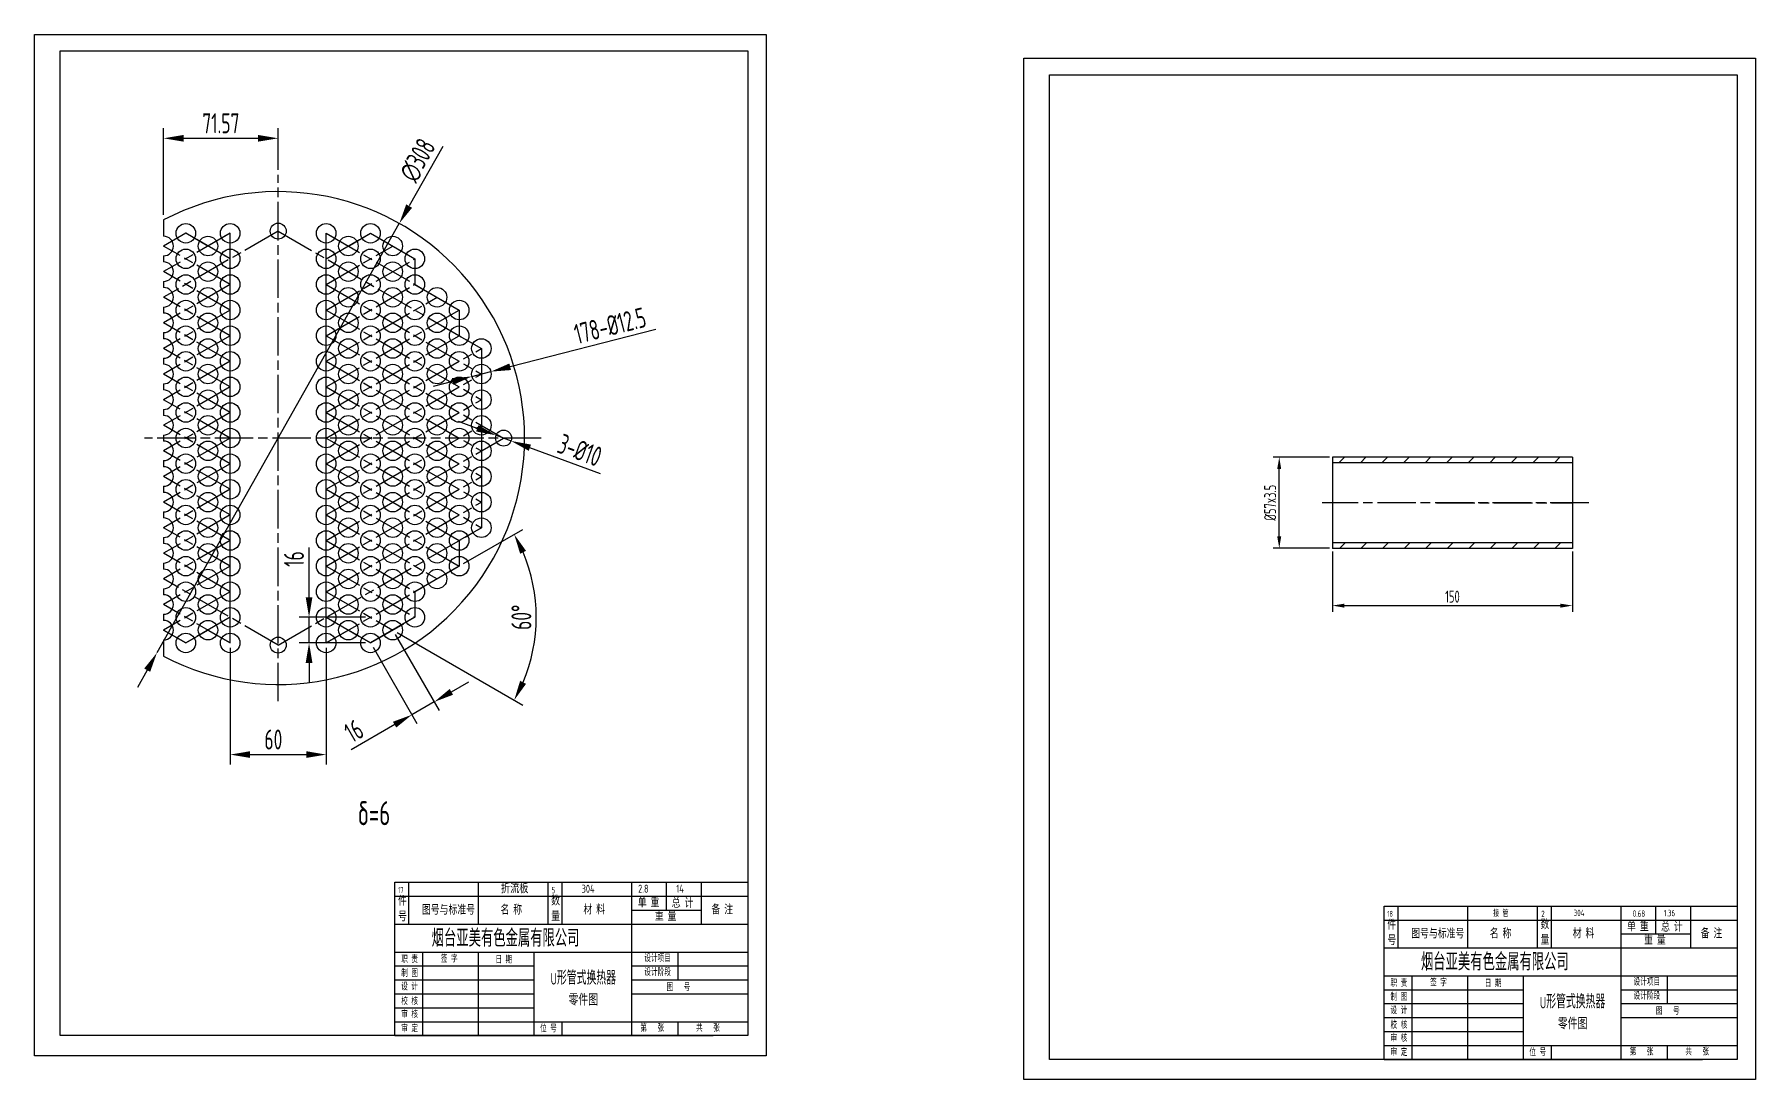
# Model space of a CAD drawing. Extents: x 1875 to 8428, y 2369 to 7964.
# Drawn here: x 4069 to 5144, y 2371 to 3024 of the extents above; entities that cross this region are included whole.
import ezdxf

# ---------------------------------------------------------------- set-up
doc = ezdxf.new("R2010")
doc.units = 0
doc.linetypes.add('ACAD_ISO08W100', pattern=[36, 24, -3, 6, -3])
doc.layers.get('DEFPOINTS').update_dxf_attribs({"linetype": 'CONTINUOUS'})
for name, color, linetype in [('中心线', 1, 'ACAD_ISO08W100'), ('实线', 6, 'CONTINUOUS'), ('文本', 4, 'CONTINUOUS'), ('标注', 3, 'CONTINUOUS')]:
    doc.layers.add(name, color=color, linetype=linetype)
doc.styles.get("Standard").update_dxf_attribs({"font": 'isocp.shx', "width": 0.707, "bigfont": 'hztxt.shx'})
doc.dimstyles.new('ISO-25', dxfattribs={"dimtxt": 2.5, "dimasz": 2.5, "dimexe": 1.25, "dimexo": 0.625, "dimtad": 1, "dimtxsty": 'STANDARD', "dimcen": 2.5, "dimazin": 3, "dimtfac": 1, "dimtmove": 0, "dimatfit": 3})

# ---------------------------------------------------------------- blocks, each defined once
blk = doc.blocks.new('*D94')
at = {"layer": 'DEFPOINTS', "color": 0}
for p in [(4342, 2810.6), (4353.8, 2813.6)]:
    blk.add_point(p, dxfattribs=at)
at = {"layer": '文本', "color": 3}
for p, q in [((4456.9, 2839.9), (4365.9, 2816.7)), ((4329.9, 2807.5), (4317.8, 2804.4)), ((4342, 2810.6), (4353.8, 2813.6))]:
    blk.add_line(p, q, dxfattribs=at)
for points in [[(4365.4, 2818.7), (4366.4, 2814.6), (4353.8, 2813.6)], [(4329.4, 2809.5), (4330.4, 2805.4), (4342, 2810.6)]]:
    blk.add_solid(points, dxfattribs=at)
at = {"layer": '文本', "color": 4, "insert": (4428.3, 2842.3), "char_height": 12.5, "attachment_point": 5, "rotation": 14.3156}
blk.add_mtext('178-%%c12.5', dxfattribs=at)
blk = doc.blocks.new('*D95')
at = {"layer": 'DEFPOINTS', "color": 0}
for p in [(4190.9, 2644.1), (4250.9, 2644.1), (4250.9, 2574.3)]:
    blk.add_point(p, dxfattribs=at)
at = {"layer": '文本', "color": 3}
for p, q in [((4190.9, 2640.9), (4190.9, 2568.1)), ((4250.9, 2640.9), (4250.9, 2568.1)), ((4203.4, 2574.3), (4238.4, 2574.3))]:
    blk.add_line(p, q, dxfattribs=at)
for points in [[(4203.4, 2576.4), (4203.4, 2572.2), (4190.9, 2574.3)], [(4238.4, 2576.4), (4238.4, 2572.2), (4250.9, 2574.3)]]:
    blk.add_solid(points, dxfattribs=at)
at = {"layer": '文本', "color": 4, "insert": (4217.9, 2583.7), "char_height": 12.5, "attachment_point": 5}
blk.add_mtext('60', dxfattribs=at)
blk = doc.blocks.new('*D96')
at = {"layer": 'DEFPOINTS', "color": 0}
for p in [(4292.5, 2652.1), (4278.6, 2644.1), (4318.4, 2607.2)]:
    blk.add_point(p, dxfattribs=at)
at = {"layer": '文本', "color": 3}
for p, q in [((4294, 2649.4), (4321.5, 2601.8)), ((4280.2, 2641.4), (4307.6, 2593.8)), ((4329.2, 2613.5), (4340, 2619.7)), ((4318.4, 2607.2), (4304.5, 2599.2)), ((4293.7, 2593), (4266.6, 2577.3))]:
    blk.add_line(p, q, dxfattribs=at)
for points in [[(4328.1, 2615.3), (4330.2, 2611.7), (4318.4, 2607.2)], [(4292.6, 2594.8), (4294.7, 2591.2), (4304.5, 2599.2)]]:
    blk.add_solid(points, dxfattribs=at)
at = {"layer": '文本', "color": 4, "insert": (4268.2, 2589.1), "char_height": 12.5, "attachment_point": 5, "rotation": 30}
blk.add_mtext('16', dxfattribs=at)
blk = doc.blocks.new('*D97')
at = {"layer": 'DEFPOINTS', "color": 0}
for p in [(4240.2, 2660.1), (4278.6, 2660.1), (4278.6, 2644.1)]:
    blk.add_point(p, dxfattribs=at)
at = {"layer": '文本', "color": 3}
for p, q in [((4240.2, 2672.6), (4240.2, 2703.8)), ((4275.5, 2660.1), (4234, 2660.1)), ((4240.2, 2644.1), (4240.2, 2660.1)), ((4275.5, 2644.1), (4234, 2644.1)), ((4240.2, 2631.6), (4240.2, 2619.1))]:
    blk.add_line(p, q, dxfattribs=at)
for points in [[(4238.1, 2672.6), (4242.3, 2672.6), (4240.2, 2660.1)], [(4238.1, 2631.6), (4242.3, 2631.6), (4240.2, 2644.1)]]:
    blk.add_solid(points, dxfattribs=at)
at = {"layer": '文本', "color": 4, "insert": (4230.8, 2696.5), "char_height": 12.5, "attachment_point": 5, "rotation": 90}
blk.add_mtext('16', dxfattribs=at)
blk = doc.blocks.new('*D98')
at = {"layer": 'DEFPOINTS', "color": 0}
for p in [(4357.1, 2773.8), (4366.4, 2770.3)]:
    blk.add_point(p, dxfattribs=at)
at = {"layer": '标注', "color": 3}
for p, q in [((4345.3, 2778.1), (4333.6, 2782.4)), ((4357.1, 2773.8), (4366.4, 2770.3)), ((4422.3, 2749.8), (4378.2, 2766))]:
    blk.add_line(p, q, dxfattribs=at)
for points in [[(4346.1, 2780.1), (4344.6, 2776.2), (4357.1, 2773.8)], [(4378.9, 2768), (4377.5, 2764.1), (4366.4, 2770.3)]]:
    blk.add_solid(points, dxfattribs=at)
at = {"layer": '标注', "color": 4, "insert": (4409.4, 2764.5), "char_height": 12.5, "attachment_point": 5, "rotation": 339.7882}
blk.add_mtext('3-%%c10', dxfattribs=at)
blk = doc.blocks.new('*D99')
at = {"layer": 'DEFPOINTS', "color": 0}
for p in [(4334, 2692.1), (4250.9, 2676.1), (4292.5, 2652.1), (4250.9, 2644.1), (4380.7, 2642.1)]:
    blk.add_point(p, dxfattribs=at)
at = {"layer": '标注', "color": 3}
for p, q in [((4336.7, 2693.6), (4373.8, 2715)), ((4295.2, 2650.5), (4373.8, 2605.1))]:
    blk.add_line(p, q, dxfattribs=at)
blk.add_arc((4278.6, 2660.1), 103.6, 336.9158, 23.0842, dxfattribs=at)
for points in [[(4372.1, 2699.8), (4375.8, 2701.6), (4368.4, 2711.9)], [(4375.8, 2618.5), (4372.1, 2620.4), (4368.4, 2608.3)]]:
    blk.add_solid(points, dxfattribs=at)
at = {"layer": '标注', "color": 4, "insert": (4372.9, 2660.1), "char_height": 12.5, "attachment_point": 5, "rotation": 90}
blk.add_mtext('60°', dxfattribs=at)
blk = doc.blocks.new('*D101')
at = {"layer": 'DEFPOINTS', "color": 0}
for p in [(4296.6, 2906.2), (4145.2, 2638)]:
    blk.add_point(p, dxfattribs=at)
at = {"layer": '标注', "color": 3}
for p, q in [((4323.7, 2954.2), (4302.7, 2917.1)), ((4145.2, 2638), (4296.6, 2906.2)), ((4139.1, 2627.1), (4132.9, 2616.2))]:
    blk.add_line(p, q, dxfattribs=at)
for points in [[(4300.9, 2918.1), (4304.6, 2916), (4296.6, 2906.2)], [(4137.2, 2628.1), (4140.9, 2626), (4145.2, 2638)]]:
    blk.add_solid(points, dxfattribs=at)
at = {"layer": '标注', "color": 4, "insert": (4308.1, 2945.7), "char_height": 12.5, "attachment_point": 5, "rotation": 60.5571}
blk.add_mtext('∅308', dxfattribs=at)
blk = doc.blocks.new('*D102')
at = {"layer": 'DEFPOINTS', "color": 0}
for p in [(4220.9, 2959.4), (4220.9, 2936.5), (4149.3, 2908.4)]:
    blk.add_point(p, dxfattribs=at)
at = {"layer": '标注', "color": 3}
for p, q in [((4149.3, 2911.6), (4149.3, 2965.7)), ((4161.8, 2959.4), (4208.4, 2959.4)), ((4220.9, 2939.6), (4220.9, 2965.7))]:
    blk.add_line(p, q, dxfattribs=at)
for points in [[(4161.8, 2961.5), (4161.8, 2957.3), (4149.3, 2959.4)], [(4208.4, 2961.5), (4208.4, 2957.3), (4220.9, 2959.4)]]:
    blk.add_solid(points, dxfattribs=at)
at = {"layer": '标注', "color": 4, "insert": (4185.1, 2968.8), "char_height": 12.5, "attachment_point": 5}
blk.add_mtext('71.57', dxfattribs=at)
blk = doc.blocks.new('*D103')
at = {"layer": 'DEFPOINTS', "color": 0}
for p in [(4879.7, 2703.2), (5029.7, 2703.2), (5029.7, 2667.4)]:
    blk.add_point(p, dxfattribs=at)
at = {"layer": '标注', "color": 3}
for p, q in [((4879.7, 2701.3), (4879.7, 2663.6)), ((5029.7, 2701.3), (5029.7, 2663.6)), ((4887.2, 2667.4), (5022.2, 2667.4))]:
    blk.add_line(p, q, dxfattribs=at)
for points in [[(4887.2, 2668.6), (4887.2, 2666.1), (4879.7, 2667.4)], [(5022.2, 2668.6), (5022.2, 2666.1), (5029.7, 2667.4)]]:
    blk.add_solid(points, dxfattribs=at)
at = {"layer": '标注', "color": 4, "insert": (4954.7, 2673), "char_height": 7.5, "attachment_point": 5}
blk.add_mtext('150', dxfattribs=at)
blk = doc.blocks.new('*D104')
at = {"layer": 'DEFPOINTS', "color": 0}
for p in [(4846.5, 2760.2), (4879.7, 2760.2), (4879.7, 2703.2)]:
    blk.add_point(p, dxfattribs=at)
at = {"layer": '标注', "color": 3}
for p, q in [((4877.8, 2760.2), (4842.7, 2760.2)), ((4846.5, 2710.7), (4846.5, 2752.7)), ((4877.8, 2703.2), (4842.7, 2703.2))]:
    blk.add_line(p, q, dxfattribs=at)
for points in [[(4845.2, 2752.7), (4847.7, 2752.7), (4846.5, 2760.2)], [(4845.2, 2710.7), (4847.7, 2710.7), (4846.5, 2703.2)]]:
    blk.add_solid(points, dxfattribs=at)
at = {"layer": '标注', "color": 4, "insert": (4840.8, 2731.7), "char_height": 7.5, "attachment_point": 5, "rotation": 90}
blk.add_mtext('%%c57x3.5', dxfattribs=at)

msp = doc.modelspace()

# ---------------------------------------------------------------- hatches: boundary and pattern name
at = {"layer": '实线'}
h = msp.add_hatch(dxfattribs=at)
h.set_pattern_fill('ANSI31', color=256, scale=3, style=0)
h.set_pattern_definition([(45, (-6648.07, -1029.628), (-6.735192, 6.735192), [])])
h.paths.add_polyline_path([(5029.677, 2760.176), (4879.677, 2760.176), (4879.677, 2756.676), (5029.677, 2756.676)])
h.paths.add_polyline_path([(5029.677, 2706.676), (4879.677, 2706.676), (4879.677, 2703.176), (5029.677, 2703.176)])

# ---------------------------------------------------------------- linework, layer by layer
at = {"layer": '中心线'}
for p, q in [((4220.904, 2607.636), (4220.904, 2936.499)), ((4220.904, 2901.388), (4149.335, 2860.067)), ((4190.904, 2900.067), (4149.335, 2876.067)), ((4163.192, 2900.067), (4149.335, 2892.067)), ((4190.904, 2884.067), (4163.192, 2900.067)), ((4190.904, 2644.067), (4190.904, 2900.067)), ((4220.904, 2901.388), (4347.899, 2828.067)), ((4250.904, 2644.067), (4250.904, 2900.067)), ((4250.904, 2884.067), (4278.617, 2900.067)), ((4250.904, 2900.067), (4334.043, 2852.067)), ((4278.617, 2900.067), (4306.33, 2884.067)), ((4190.904, 2868.067), (4149.335, 2892.067)), ((4250.904, 2868.067), (4292.474, 2892.067)), ((4250.904, 2852.067), (4306.33, 2884.067)), ((4190.904, 2852.067), (4149.335, 2876.067)), ((4190.904, 2868.067), (4149.335, 2844.067)), ((4250.904, 2836.067), (4306.33, 2868.067)), ((4250.904, 2868.067), (4347.899, 2812.067)), ((4190.904, 2836.067), (4149.335, 2860.067)), ((4190.904, 2852.067), (4149.335, 2828.067)), ((4250.904, 2820.067), (4320.186, 2860.067)), ((4250.904, 2804.067), (4334.043, 2852.067)), ((4250.904, 2852.067), (4347.899, 2796.067)), ((4190.904, 2820.067), (4149.335, 2844.067)), ((4190.904, 2836.067), (4149.335, 2812.067)), ((4250.904, 2788.067), (4334.043, 2836.067)), ((4250.904, 2836.067), (4361.756, 2772.067)), ((4190.904, 2804.067), (4149.335, 2828.067)), ((4190.904, 2820.067), (4149.335, 2796.067)), ((4250.904, 2772.067), (4347.899, 2828.067)), ((4250.904, 2820.067), (4347.899, 2764.067)), ((4190.904, 2788.067), (4149.335, 2812.067)), ((4250.904, 2756.067), (4347.899, 2812.067)), ((4190.904, 2804.067), (4149.335, 2780.067)), ((4250.904, 2804.067), (4347.899, 2748.067)), ((4190.904, 2772.067), (4149.335, 2796.067)), ((4190.904, 2788.067), (4149.335, 2764.067)), ((4250.904, 2740.067), (4347.899, 2796.067)), ((4250.904, 2788.067), (4347.899, 2732.067)), ((4190.904, 2756.067), (4149.335, 2780.067)), ((4250.904, 2724.067), (4347.899, 2780.067)), ((4385.336, 2772.067), (4137.341, 2772.067)), ((4190.904, 2772.067), (4149.335, 2748.067)), ((4250.904, 2708.067), (4361.756, 2772.067)), ((4250.904, 2772.067), (4347.899, 2716.067)), ((4190.904, 2740.067), (4149.335, 2764.067)), ((4190.904, 2756.067), (4149.335, 2732.067)), ((4250.904, 2756.067), (4334.043, 2708.067)), ((4190.904, 2724.067), (4149.335, 2748.067)), ((4250.904, 2692.067), (4347.899, 2748.067)), ((4190.904, 2740.067), (4149.335, 2716.067)), ((4190.904, 2708.067), (4149.335, 2732.067)), ((4250.904, 2740.067), (4334.043, 2692.067)), ((4250.904, 2676.067), (4347.899, 2732.067)), ((4190.904, 2724.067), (4149.335, 2700.067)), ((4250.904, 2724.067), (4320.186, 2684.067)), ((5039.84, 2731.676), (4873.217, 2731.676)), ((4944.649, 2731.676), (5029.677, 2731.676)), ((4190.904, 2692.067), (4149.335, 2716.067)), ((4220.904, 2642.747), (4347.899, 2716.067)), ((4190.904, 2708.067), (4149.335, 2684.067)), ((4190.904, 2676.067), (4149.335, 2700.067)), ((4250.904, 2708.067), (4306.33, 2676.067)), ((4190.904, 2692.067), (4149.335, 2668.067)), ((4250.904, 2644.067), (4334.043, 2692.067)), ((4250.904, 2692.067), (4306.33, 2660.067)), ((4220.904, 2642.747), (4149.335, 2684.067)), ((4190.904, 2676.067), (4149.335, 2652.067)), ((4190.904, 2644.067), (4149.335, 2668.067)), ((4250.904, 2676.067), (4292.474, 2652.067)), ((4190.904, 2660.067), (4163.192, 2644.067)), ((4250.904, 2660.067), (4278.617, 2644.067)), ((4278.617, 2644.067), (4306.33, 2660.067)), ((4163.192, 2644.067), (4149.335, 2652.067))]:
    msp.add_line(p, q, dxfattribs=at)
at = {"layer": '实线'}
for p, q in [((4149.335, 2908.427), (4149.335, 2898.167)), ((4163.192, 2900.067), (4149.335, 2892.067)), ((4177.048, 2892.067), (4163.192, 2900.067)), ((4190.904, 2900.067), (4177.048, 2892.067)), ((4190.904, 2644.067), (4190.904, 2900.067)), ((4250.904, 2644.067), (4250.904, 2900.067)), ((4250.904, 2900.067), (4264.761, 2892.067)), ((4264.761, 2892.067), (4278.617, 2900.067)), ((4278.617, 2900.067), (4306.33, 2884.067)), ((4149.335, 2885.967), (4149.335, 2882.167)), ((4306.33, 2884.067), (4306.33, 2868.067)), ((4149.335, 2869.967), (4149.335, 2866.167)), ((4306.33, 2868.067), (4334.043, 2852.067)), ((4149.335, 2853.967), (4149.335, 2850.167)), ((4334.043, 2852.067), (4334.043, 2836.067)), ((4149.335, 2837.967), (4149.335, 2834.167)), ((4334.043, 2836.067), (4347.899, 2828.067)), ((4149.335, 2821.967), (4149.335, 2818.167)), ((4347.899, 2828.067), (4347.899, 2716.067)), ((4149.335, 2805.967), (4149.335, 2802.167)), ((4149.335, 2789.967), (4149.335, 2786.167)), ((4149.335, 2773.967), (4149.335, 2770.167)), ((4149.335, 2757.967), (4149.335, 2754.167)), ((4879.677, 2760.176), (4879.677, 2703.176)), ((5029.677, 2760.176), (4879.677, 2760.176)), ((5029.677, 2756.676), (4879.677, 2756.676)), ((5029.677, 2760.176), (5029.677, 2703.176)), ((4149.335, 2741.967), (4149.335, 2738.167)), ((4149.335, 2725.967), (4149.335, 2722.167)), ((4347.899, 2716.067), (4334.043, 2708.067)), ((4149.335, 2709.967), (4149.335, 2706.167)), ((4334.043, 2708.067), (4334.043, 2692.067)), ((5029.677, 2706.676), (4879.677, 2706.676)), ((5029.677, 2703.176), (4879.677, 2703.176)), ((4149.335, 2693.967), (4149.335, 2690.167)), ((4334.043, 2692.067), (4306.33, 2676.067)), ((4149.335, 2677.967), (4149.335, 2674.167)), ((4306.33, 2676.067), (4306.33, 2660.067)), ((4149.335, 2661.967), (4149.335, 2658.167)), ((4306.33, 2660.067), (4278.617, 2644.067)), ((4149.335, 2652.067), (4163.192, 2644.067)), ((4149.335, 2645.967), (4149.335, 2635.708)), ((4163.192, 2644.067), (4177.048, 2652.067)), ((4177.048, 2652.067), (4190.904, 2644.067)), ((4264.761, 2652.067), (4250.904, 2644.067)), ((4278.617, 2644.067), (4264.761, 2652.067))]:
    msp.add_line(p, q, dxfattribs=at)
for centre, radius in [((4163.192, 2900.067), 6.1), ((4190.904, 2900.067), 6.1), ((4220.904, 2901.388), 5), ((4250.904, 2900.067), 6.1), ((4278.617, 2900.067), 6.1), ((4177.048, 2892.067), 6.1), ((4264.761, 2892.067), 6.1), ((4292.474, 2892.067), 6.1), ((4163.192, 2884.067), 6.1), ((4190.904, 2884.067), 6.1), ((4250.904, 2884.067), 6.1), ((4278.617, 2884.067), 6.1), ((4306.33, 2884.067), 6.1), ((4163.192, 2868.067), 6.1), ((4177.048, 2876.067), 6.1), ((4190.904, 2868.067), 6.1), ((4250.904, 2868.067), 6.1), ((4264.761, 2876.067), 6.1), ((4278.617, 2868.067), 6.1), ((4292.474, 2876.067), 6.1), ((4306.33, 2868.067), 6.1), ((4177.048, 2860.067), 6.1), ((4264.761, 2860.067), 6.1), ((4292.474, 2860.067), 6.1), ((4320.186, 2860.067), 6.1), ((4163.192, 2852.067), 6.1), ((4190.904, 2852.067), 6.1), ((4250.904, 2852.067), 6.1), ((4278.617, 2852.067), 6.1), ((4306.33, 2852.067), 6.1), ((4334.043, 2852.067), 6.1), ((4163.192, 2836.067), 6.1), ((4177.048, 2844.067), 6.1), ((4190.904, 2836.067), 6.1), ((4250.904, 2836.067), 6.1), ((4264.761, 2844.067), 6.1), ((4278.617, 2836.067), 6.1), ((4292.474, 2844.067), 6.1), ((4306.33, 2836.067), 6.1), ((4320.186, 2844.067), 6.1), ((4334.043, 2836.067), 6.1), ((4177.048, 2828.067), 6.1), ((4264.761, 2828.067), 6.1), ((4292.474, 2828.067), 6.1), ((4320.186, 2828.067), 6.1), ((4347.899, 2828.067), 6.1), ((4163.192, 2820.067), 6.1), ((4177.048, 2812.067), 6.1), ((4190.904, 2820.067), 6.1), ((4250.904, 2820.067), 6.1), ((4264.761, 2812.067), 6.1), ((4278.617, 2820.067), 6.1), ((4292.474, 2812.067), 6.1), ((4306.33, 2820.067), 6.1), ((4320.186, 2812.067), 6.1), ((4334.043, 2820.067), 6.1), ((4347.899, 2812.067), 6.1), ((4163.192, 2804.067), 6.1), ((4190.904, 2804.067), 6.1), ((4250.904, 2804.067), 6.1), ((4278.617, 2804.067), 6.1), ((4306.33, 2804.067), 6.1), ((4334.043, 2804.067), 6.1), ((4177.048, 2796.067), 6.1), ((4264.761, 2796.067), 6.1), ((4292.474, 2796.067), 6.1), ((4320.186, 2796.067), 6.1), ((4347.899, 2796.067), 6.1), ((4163.192, 2788.067), 6.1), ((4177.048, 2780.067), 6.1), ((4190.904, 2788.067), 6.1), ((4250.904, 2788.067), 6.1), ((4264.761, 2780.067), 6.1), ((4278.617, 2788.067), 6.1), ((4292.474, 2780.067), 6.1), ((4306.33, 2788.067), 6.1), ((4320.186, 2780.067), 6.1), ((4334.043, 2788.067), 6.1), ((4347.899, 2780.067), 6.1), ((4163.192, 2772.067), 6.1), ((4190.904, 2772.067), 6.1), ((4250.904, 2772.067), 6.1), ((4278.617, 2772.067), 6.1), ((4306.33, 2772.067), 6.1), ((4334.043, 2772.067), 6.1), ((4361.756, 2772.067), 5), ((4177.048, 2764.067), 6.1), ((4264.761, 2764.067), 6.1), ((4292.474, 2764.067), 6.1), ((4320.186, 2764.067), 6.1), ((4347.899, 2764.067), 6.1), ((4163.192, 2756.067), 6.1), ((4177.048, 2748.067), 6.1), ((4190.904, 2756.067), 6.1), ((4250.904, 2756.067), 6.1), ((4264.761, 2748.067), 6.1), ((4278.617, 2756.067), 6.1), ((4292.474, 2748.067), 6.1), ((4306.33, 2756.067), 6.1), ((4320.186, 2748.067), 6.1), ((4334.043, 2756.067), 6.1), ((4347.899, 2748.067), 6.1), ((4163.192, 2740.067), 6.1), ((4190.904, 2740.067), 6.1), ((4250.904, 2740.067), 6.1), ((4278.617, 2740.067), 6.1), ((4306.33, 2740.067), 6.1), ((4334.043, 2740.067), 6.1), ((4177.048, 2732.067), 6.1), ((4264.761, 2732.067), 6.1), ((4292.474, 2732.067), 6.1), ((4320.186, 2732.067), 6.1), ((4347.899, 2732.067), 6.1), ((4163.192, 2724.067), 6.1), ((4177.048, 2716.067), 6.1), ((4190.904, 2724.067), 6.1), ((4250.904, 2724.067), 6.1), ((4264.761, 2716.067), 6.1), ((4278.617, 2724.067), 6.1), ((4292.474, 2716.067), 6.1), ((4306.33, 2724.067), 6.1), ((4320.186, 2716.067), 6.1), ((4334.043, 2724.067), 6.1), ((4347.899, 2716.067), 6.1), ((4163.192, 2708.067), 6.1), ((4190.904, 2708.067), 6.1), ((4250.904, 2708.067), 6.1), ((4278.617, 2708.067), 6.1), ((4306.33, 2708.067), 6.1), ((4334.043, 2708.067), 6.1), ((4177.048, 2700.067), 6.1), ((4264.761, 2700.067), 6.1), ((4292.474, 2700.067), 6.1), ((4320.186, 2700.067), 6.1), ((4163.192, 2692.067), 6.1), ((4177.048, 2684.067), 6.1), ((4190.904, 2692.067), 6.1), ((4250.904, 2692.067), 6.1), ((4264.761, 2684.067), 6.1), ((4278.617, 2692.067), 6.1), ((4292.474, 2684.067), 6.1), ((4306.33, 2692.067), 6.1), ((4320.186, 2684.067), 6.1), ((4334.043, 2692.067), 6.1), ((4163.192, 2676.067), 6.1), ((4190.904, 2676.067), 6.1), ((4250.904, 2676.067), 6.1), ((4278.617, 2676.067), 6.1), ((4306.33, 2676.067), 6.1), ((4177.048, 2668.067), 6.1), ((4264.761, 2668.067), 6.1), ((4292.474, 2668.067), 6.1), ((4163.192, 2660.067), 6.1), ((4177.048, 2652.067), 6.1), ((4190.904, 2660.067), 6.1), ((4250.904, 2660.067), 6.1), ((4264.761, 2652.067), 6.1), ((4278.617, 2660.067), 6.1), ((4292.474, 2652.067), 6.1), ((4306.33, 2660.067), 6.1), ((4163.192, 2644.067), 6.1), ((4190.904, 2644.067), 6.1), ((4220.904, 2642.747), 5), ((4250.904, 2644.067), 6.1), ((4278.617, 2644.067), 6.1)]:
    msp.add_circle(centre, radius, dxfattribs=at)
for centre, radius, start, end in [((4220.904, 2772.067), 154, 242.306915, 117.693085), ((4149.335, 2892.067), 6.1, 270, 90), ((4149.335, 2876.067), 6.1, 270, 90), ((4149.335, 2860.067), 6.1, 270, 90), ((4149.335, 2844.067), 6.1, 270, 90), ((4149.335, 2828.067), 6.1, 270, 90), ((4149.335, 2812.067), 6.1, 270, 90), ((4149.335, 2796.067), 6.1, 270, 90), ((4149.335, 2780.067), 6.1, 270, 90), ((4149.335, 2764.067), 6.1, 270, 90), ((4149.335, 2748.067), 6.1, 270, 90), ((4149.335, 2732.067), 6.1, 270, 90), ((4149.335, 2716.067), 6.1, 270, 90), ((4149.335, 2700.067), 6.1, 270, 90), ((4149.335, 2684.067), 6.1, 270, 90), ((4149.335, 2668.067), 6.1, 270, 90), ((4149.335, 2652.067), 6.1, 270, 90)]:
    msp.add_arc(centre, radius, start, end, dxfattribs=at)
at = {"layer": '标注'}
for p, q in [((4293.822, 2398.668), (4293.822, 2494.469)), ((4293.822, 2494.469), (4514.453, 2494.469)), ((4293.822, 2494.469), (4514.453, 2494.469)), ((4293.822, 2485.759), (4514.453, 2485.759)), ((4302.532, 2468.341), (4302.532, 2494.469)), ((4346.077, 2468.341), (4346.077, 2494.469)), ((4389.623, 2468.341), (4389.623, 2494.469)), ((4398.332, 2468.341), (4398.332, 2494.469)), ((4441.877, 2450.923), (4441.877, 2494.469)), ((4463.65, 2477.05), (4463.65, 2494.469)), ((4485.423, 2468.341), (4485.423, 2494.469)), ((4441.877, 2477.05), (4485.423, 2477.05)), ((4912.037, 2383.823), (4912.037, 2479.623)), ((4912.037, 2479.623), (5132.668, 2479.623)), ((4912.037, 2479.623), (5132.668, 2479.623)), ((4920.747, 2453.496), (4920.747, 2479.623)), ((4964.292, 2453.496), (4964.292, 2479.623)), ((5007.838, 2453.496), (5007.838, 2479.623)), ((5016.547, 2453.496), (5016.547, 2479.623)), ((5060.092, 2436.078), (5060.092, 2479.623)), ((5081.865, 2462.205), (5081.865, 2479.623)), ((5103.638, 2453.496), (5103.638, 2479.623)), ((4293.822, 2468.341), (4514.453, 2468.341)), ((4912.037, 2470.914), (5132.668, 2470.914)), ((4912.037, 2453.496), (5132.668, 2453.496)), ((5060.092, 2462.205), (5103.638, 2462.205)), ((4293.822, 2398.668), (4293.822, 2450.923)), ((4293.822, 2398.668), (4293.822, 2450.923)), ((4293.822, 2450.923), (4514.453, 2450.923)), ((4293.822, 2442.214), (4380.914, 2442.214)), ((4311.241, 2398.668), (4311.241, 2450.923)), ((4346.077, 2398.668), (4346.077, 2450.923)), ((4380.914, 2398.668), (4380.914, 2450.923)), ((4441.877, 2398.668), (4441.877, 2450.923)), ((4441.877, 2442.214), (4514.453, 2442.214)), ((4470.908, 2433.505), (4470.908, 2450.923)), ((4293.822, 2433.505), (4380.914, 2433.505)), ((4441.877, 2433.505), (4514.453, 2433.505)), ((4912.037, 2383.823), (4912.037, 2436.078)), ((4912.037, 2383.823), (4912.037, 2436.078)), ((4912.037, 2436.078), (5132.668, 2436.078)), ((4929.456, 2383.823), (4929.456, 2436.078)), ((4964.292, 2383.823), (4964.292, 2436.078)), ((4999.129, 2383.823), (4999.129, 2436.078)), ((5060.092, 2383.823), (5060.092, 2436.078)), ((5089.123, 2418.659), (5089.123, 2436.078)), ((4293.822, 2424.796), (4380.914, 2424.796)), ((4441.877, 2424.796), (4514.453, 2424.796)), ((4912.037, 2427.369), (4999.129, 2427.369)), ((5060.092, 2427.369), (5132.668, 2427.369)), ((4293.822, 2416.086), (4380.914, 2416.086)), ((4912.037, 2418.659), (4999.129, 2418.659)), ((4912.037, 2409.95), (4999.129, 2409.95)), ((5060.092, 2418.659), (5132.668, 2418.659)), ((5060.092, 2409.95), (5132.668, 2409.95)), ((4293.822, 2407.377), (4514.453, 2407.377)), ((4293.822, 2398.668), (4492.681, 2398.668)), ((4398.332, 2398.668), (4398.332, 2407.377)), ((4470.908, 2398.668), (4470.908, 2407.377)), ((4912.037, 2401.241), (4999.129, 2401.241)), ((4912.037, 2392.532), (5132.668, 2392.532)), ((5016.547, 2383.823), (5016.547, 2392.532)), ((5089.123, 2383.823), (5089.123, 2392.532)), ((4912.037, 2383.823), (5110.896, 2383.823))]:
    msp.add_line(p, q, dxfattribs=at)
for points in [[(4068.582, 3024.314), (4525.922, 3024.314), (4525.922, 2386.059), (4068.582, 2386.059)], [(4084.638, 3013.997), (4514.453, 3013.997), (4514.453, 2398.668), (4084.638, 2398.668)], [(4686.797, 3009.469), (5144.137, 3009.469), (5144.137, 2371.213), (4686.797, 2371.213)], [(4702.852, 2999.152), (5132.668, 2999.152), (5132.668, 2383.823), (4702.852, 2383.823)]]:
    msp.add_lwpolyline(points, close=True, dxfattribs=at)

# ---------------------------------------------------------------- texts
at = {"layer": '文本'}
for s, insert, char_height, width, attachment_point in [('17', (4295.807, 2491.495), 3.6288, 11.67825, 1), ('件\\P号', (4295.813, 2485.645), 5.806, 7.95157, 1), ('折流板', (4360.112, 2493.656), 6, 181.11171, 1), ('数\\P量', (4391.489, 2485.851), 5.806, 7.95157, 1), ('5', (4391.803, 2491.622), 4, 21.38125, 1), ('304', (4410.546, 2492.971), 5, 89.92699, 1), ('单 重', (4445.605, 2484.589), 5.8061, 59.49103, 1), ('2.8', (4445.856, 2492.971), 5, 89.92699, 1), ('总 计', (4466.856, 2484.358), 5.8061, 59.49103, 1), ('14', (4469.664, 2492.971), 5, 89.92699, 1), ('图号与标准号', (4310.694, 2480.089), 5.8061, 42.28311, 1), ('名 称', (4359.816, 2480.134), 5.8061, 59.49103, 1), ('材 料', (4411.648, 2480.234), 5.8061, 59.49103, 1), ('重 量', (4456.231, 2476.277), 5.8061, 59.49103, 1), ('备 注', (4491.662, 2480.234), 5.8061, 59.49103, 1), ('18', (4913.903, 2476.649), 3.6288, 11.67825, 1), ('接 管', (4980.15, 2476.986), 4, 181.11171, 1), ('2', (5010.197, 2476.777), 4, 21.38125, 1), ('304', (5030.503, 2477.383), 4, 89.92699, 1), ('0.68', (5067.383, 2476.955), 4, 83.00953, 1), ('1.36', (5086.843, 2477.28), 4, 99.35989, 1), ('烟台亚美有色金属有限公司', (4316.829, 2465.107), 10.8864, 148.05504, 1), ('件\\P号', (4914.028, 2470.8), 5.806, 7.95157, 1), ('图号与标准号', (4928.909, 2465.243), 5.8061, 42.28311, 1), ('名 称', (4978.031, 2465.288), 5.8061, 59.49103, 1), ('数\\P量', (5009.704, 2471.005), 5.806, 7.95157, 1), ('材 料', (5029.863, 2465.388), 5.8061, 59.49103, 1), ('单 重', (5063.82, 2469.744), 5.8061, 59.49103, 1), ('总 计', (5085.071, 2469.513), 5.8061, 59.49103, 1), ('备 注', (5109.877, 2465.388), 5.8061, 59.49103, 1), ('重 量', (5074.446, 2461.432), 5.8061, 59.49103, 1), ('职 责', (4297.796, 2448.424), 4.3546, 28.30187, 1), ('签 字', (4322.56, 2448.819), 4.3546, 23.63471, 1), ('日 期', (4356.665, 2448.257), 4.3546, 23.91607, 1), ('设计项目', (4449.671, 2449.152), 4.3546, 29.0304, 1), ('烟台亚美有色金属有限公司', (4935.044, 2450.262), 10.8864, 148.05504, 1), ('制 图', (4297.796, 2439.781), 4.3546, 28.30187, 1), ('设 计', (4297.796, 2431.358), 4.3546, 28.30187, 1), ('{\\H0.8267x;U}形管式换热器\\P{\\H0.8333x;零件图}', (4411.59, 2439.261), 8.70912, 58.39624, 2), ('设计阶段', (4449.671, 2440.443), 4.3546, 29.0304, 1), ('图   号', (4463.611, 2431.006), 4.3546, 59.49103, 1), ('职 责', (4916.011, 2433.579), 4.3546, 28.30187, 1), ('签 字', (4940.775, 2433.974), 4.3546, 23.63471, 1), ('日 期', (4974.88, 2433.412), 4.3546, 23.91607, 1), ('设计项目', (5067.886, 2434.307), 4.3546, 29.0304, 1), ('校 核', (4297.796, 2422.271), 4.3546, 28.30187, 1), ('制 图', (4916.011, 2424.935), 4.3546, 28.30187, 1), ('{\\H0.8267x;U}形管式换热器\\P{\\H0.8333x;零件图}', (5029.805, 2424.416), 8.70912, 58.39624, 2), ('设计阶段', (5067.886, 2425.598), 4.3546, 29.0304, 1), ('审 核', (4297.796, 2414.071), 4.3546, 28.30187, 1), ('设 计', (4916.011, 2416.513), 4.3546, 28.30187, 1), ('图   号', (5081.826, 2416.16), 4.3546, 59.49103, 1), ('审 定', (4297.796, 2405.205), 4.3546, 28.30187, 1), ('位 号', (4384.539, 2405.19), 4.3546, 16.2908, 1), ('第   张', (4447.247, 2405.54), 4.3546, 59.49103, 1), ('共   张', (4482.033, 2405.54), 4.3546, 59.49103, 1), ('校 核', (4916.011, 2407.426), 4.3546, 28.30187, 1), ('审 核', (4916.011, 2399.226), 4.3546, 28.30187, 1), ('审 定', (4916.011, 2390.36), 4.3546, 28.30187, 1), ('位 号', (5002.753, 2390.345), 4.3546, 16.2908, 1), ('第   张', (5065.462, 2390.694), 4.3546, 59.49103, 1), ('共   张', (5100.248, 2390.694), 4.3546, 59.49103, 1)]:
    msp.add_mtext(s, dxfattribs=dict(at, insert=insert, char_height=char_height, width=width, attachment_point=attachment_point))
at = {"layer": '标注', "insert": (4270.645, 2545.177), "char_height": 15, "width": 10.46912, "attachment_point": 1}
msp.add_mtext('{\\C4;δ=6}', dxfattribs=at)

# ---------------------------------------------------------------- dimensions: what is measured, and where the dimension line sits
at = {"layer": '文本'}
dim = msp.add_diameter_dim_2p(p1=(4341.989, 2810.559), p2=(4353.81, 2813.576), text='178-%%c12.5', dimstyle='ISO-25', override={"dimscale": 5, "dimdsep": 46, "dimclrd": 3, "dimclre": 3, "dimclrt": 4}, dxfattribs=at)
dim.commit()
dim.dimension.update_dxf_attribs({"geometry": '*D94', "text_midpoint": (4430.604, 2833.173), "dimtype": 163})
for base, p1, p2, angle, picture, middle in [((4240.219, 2660.067), (4278.617, 2644.067), (4278.617, 2660.067), 90, '*D97', (4240.219, 2696.526)), ((4318.357, 2607.236), (4278.617, 2644.067), (4292.474, 2652.067), 30, '*D96', (4272.927, 2581.007)), ((4250.904, 2574.314), (4190.904, 2644.067), (4250.904, 2644.067), 0, '*D95', (4217.925, 2574.314))]:
    dim = msp.add_linear_dim(base=base, p1=p1, p2=p2, angle=angle, dimstyle='ISO-25', override={"dimscale": 5, "dimdsep": 46, "dimclrd": 3, "dimclre": 3, "dimclrt": 4}, dxfattribs=at)
    dim.commit()
    dim.dimension.update_dxf_attribs({"geometry": picture, "text_midpoint": middle, "dimtype": 161})
at = {"layer": '标注'}
dim = msp.add_diameter_dim_2p(p1=(4145.205, 2637.957), p2=(4296.604, 2906.178), dimstyle='ISO-25', override={"dimscale": 5, "dimdsep": 46, "dimclrd": 3, "dimclre": 3, "dimclrt": 4}, dxfattribs=at)
dim.commit()
dim.dimension.update_dxf_attribs({"geometry": '*D101', "text_midpoint": (4308.129, 2945.668)})
for base, p1, p2, override, picture, middle in [((4220.904, 2959.429), (4149.335, 2908.427), (4220.904, 2936.499), {"dimscale": 5, "dimdsep": 46, "dimclrd": 3, "dimclre": 3, "dimclrt": 4}, '*D102', (4185.12, 2968.804)), ((5029.677, 2667.359), (4879.677, 2703.176), (5029.677, 2703.176), {"dimscale": 3, "dimdsep": 46, "dimclrd": 3, "dimclre": 3, "dimclrt": 4}, '*D103', (4954.677, 2672.984))]:
    dim = msp.add_linear_dim(base=base, p1=p1, p2=p2, dimstyle='ISO-25', override=override, dxfattribs=at)
    dim.commit()
    dim.dimension.update_dxf_attribs({"geometry": picture, "text_midpoint": middle})
dim = msp.add_diameter_dim_2p(p1=(4357.064, 2773.795), p2=(4366.448, 2770.34), text='3-%%c10', dimstyle='ISO-25', override={"dimscale": 5, "dimdsep": 46, "dimclrd": 3, "dimclre": 3, "dimclrt": 4}, dxfattribs=at)
dim.commit()
dim.dimension.update_dxf_attribs({"geometry": '*D98', "text_midpoint": (4409.352, 2764.534)})
dim = msp.add_linear_dim(base=(4846.463, 2760.176), p1=(4879.677, 2703.176), p2=(4879.677, 2760.176), angle=90, text='%%c57x3.5', dimstyle='ISO-25', override={"dimscale": 3, "dimdsep": 46, "dimclrd": 3, "dimclre": 3, "dimclrt": 4}, dxfattribs=at)
dim.commit()
dim.dimension.update_dxf_attribs({"geometry": '*D104', "text_midpoint": (4840.838, 2731.676)})
dim = msp.add_angular_dim_2l(base=(4380.665, 2642.074), line1=((4250.904, 2644.067), (4334.043, 2692.067)), line2=((4250.904, 2676.067), (4292.474, 2652.067)), dimstyle='ISO-25', override={"dimscale": 5, "dimdec": 0, "dimdsep": 46, "dimclrd": 3, "dimclre": 3, "dimclrt": 4}, dxfattribs=at)
dim.commit()
dim.dimension.update_dxf_attribs({"geometry": '*D99', "text_midpoint": (4372.865, 2660.067)})

doc.saveas('drawing.dxf')
